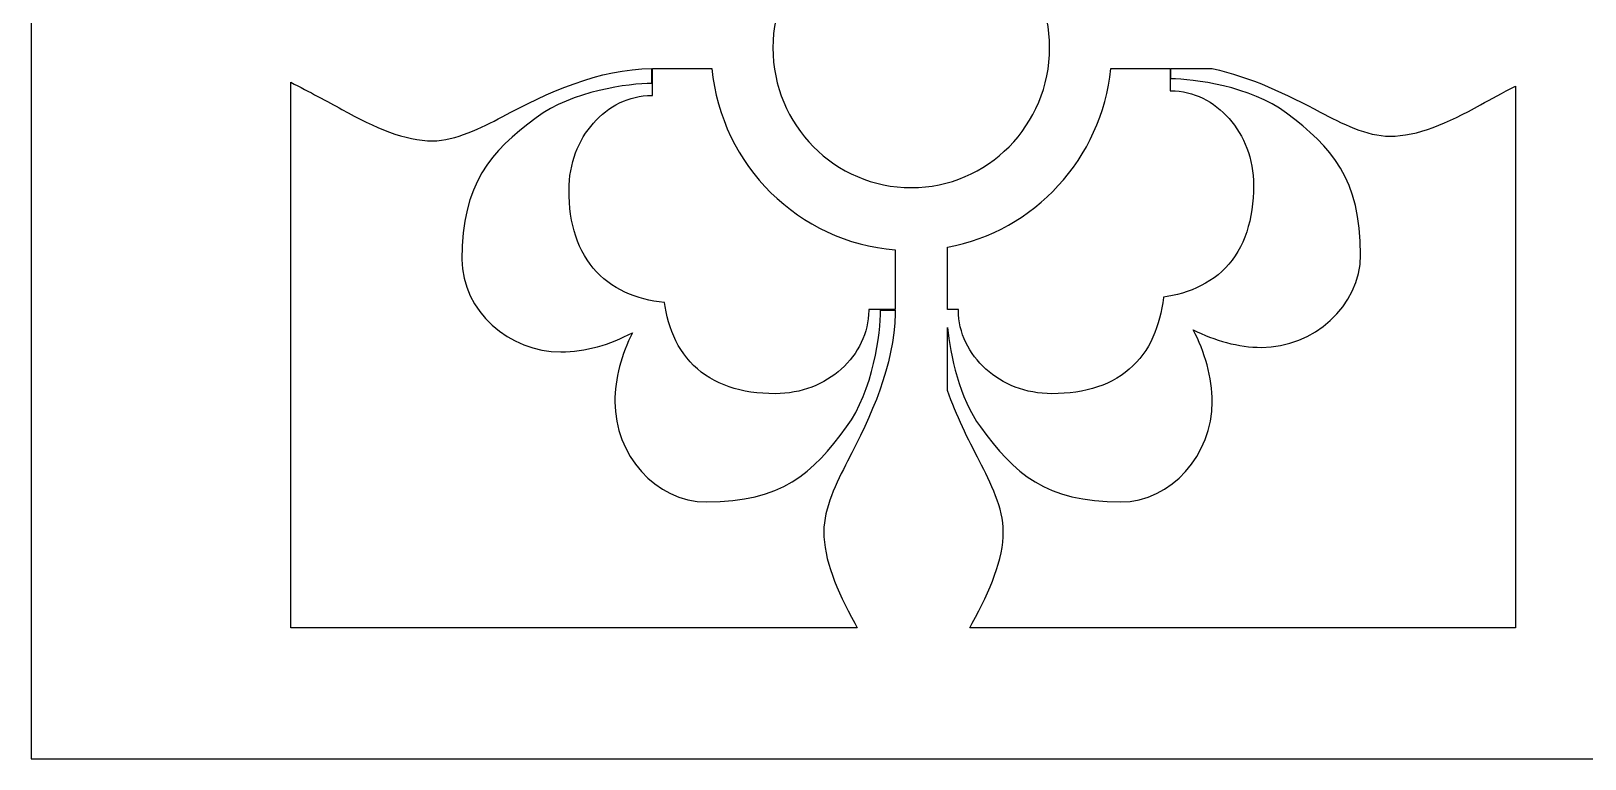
# Model space of a CAD drawing. Header units: centimetres. Extents: x -2.22 to 2.22, y -4.33 to 4.33.
# Drawn here: x -2.219 to -1.204, y -4.331 to -3.856 of the extents above; entities that cross this region are included whole.
import ezdxf

# ---------------------------------------------------------------- set-up
doc = ezdxf.new("R2010")
doc.units = ezdxf.units.CM
doc.header["$MEASUREMENT"] = 0
doc.layers.add('Layer 1', color=7, linetype='Continuous')

msp = doc.modelspace()

# ---------------------------------------------------------------- linework, layer by layer
at = {"layer": 'Layer 1', "color": 242}
for points, knots in [([(-2.21947, -4.33143), (-2.21947, -4.33143), (-2.21947, 4.33143), (-2.21947, 4.33143), (-2.21947, 4.33143), (-2.21947, 4.33143), (2.21948, 4.33143), (2.21948, 4.33143), (2.21948, 4.33143), (2.21948, 4.33143), (2.21948, -4.33143), (2.21948, -4.33143), (2.21948, -4.33143), (2.21948, -4.33143), (-2.21947, -4.33143), (-2.21947, -4.33143)], [0, 0, 0, 0, 0.2, 0.2, 0.2, 0.2, 0.4, 0.4, 0.4, 0.4, 0.6, 0.6, 0.6, 0.6, 1, 1, 1, 1]), ([(-1.73471, -3.86651), (-1.73471, -3.81602), (-1.69422, -3.77507), (-1.64429, -3.77507), (-1.64429, -3.77507), (-1.59436, -3.77507), (-1.55387, -3.81602), (-1.55387, -3.86651), (-1.55387, -3.86651), (-1.55387, -3.917), (-1.59436, -3.95794), (-1.64429, -3.95794), (-1.64429, -3.95794), (-1.69422, -3.95794), (-1.73471, -3.917), (-1.73471, -3.86651)], [0, 0, 0, 0, 0.2, 0.2, 0.2, 0.2, 0.4, 0.4, 0.4, 0.4, 0.6, 0.6, 0.6, 0.6, 1, 1, 1, 1]), ([(-1.67953, -4.24566), (-1.67953, -4.24566), (-1.68111, -4.24272), (-1.68111, -4.24272), (-1.68111, -4.24272), (-1.69309, -4.22093), (-1.70146, -4.20095), (-1.70146, -4.18279), (-1.70146, -4.18279), (-1.70146, -4.16765), (-1.69309, -4.1507), (-1.68589, -4.13677), (-1.68589, -4.13677), (-1.67064, -4.10771), (-1.6554, -4.07401), (-1.65479, -4.0402), (-1.65479, -4.0402), (-1.65479, -4.0402), (-1.65479, -4.03809), (-1.65479, -4.03809), (-1.65479, -4.03809), (-1.65479, -4.03809), (-1.66434, -4.03809), (-1.66434, -4.03809), (-1.66434, -4.03809), (-1.66434, -4.05262), (-1.66913, -4.09077), (-1.6865, -4.11437), (-1.6865, -4.11437), (-1.70865, -4.14465), (-1.729, -4.16341), (-1.7781, -4.16341), (-1.7781, -4.16341), (-1.81163, -4.16341), (-1.83797, -4.13194), (-1.83797, -4.09803), (-1.83797, -4.09803), (-1.83797, -4.08268), (-1.83355, -4.06684), (-1.82655, -4.05281), (-1.82655, -4.05281), (-1.84091, -4.06048), (-1.85734, -4.06538), (-1.87324, -4.06538), (-1.87324, -4.06538), (-1.90678, -4.06538), (-1.9379, -4.03875), (-1.9379, -4.00485), (-1.9379, -4.00485), (-1.9379, -3.95519), (-1.91935, -3.93462), (-1.88941, -3.91222), (-1.88941, -3.91222), (-1.86606, -3.89466), (-1.82834, -3.88981), (-1.81397, -3.88981), (-1.81397, -3.88981), (-1.81397, -3.88981), (-1.81397, -3.88013), (-1.81397, -3.88013), (-1.81397, -3.88013), (-1.8481, -3.88013), (-1.88222, -3.89587), (-1.91156, -3.91161), (-1.91156, -3.91161), (-1.92533, -3.91888), (-1.94209, -3.92735), (-1.95706, -3.92735), (-1.95706, -3.92735), (-1.97503, -3.92735), (-1.99478, -3.91888), (-2.01633, -3.90677), (-2.01633, -3.90677), (-2.02586, -3.90154), (-2.03749, -3.89531), (-2.04982, -3.88904), (-2.04982, -3.88904), (-2.04982, -3.88904), (-2.04982, -4.24566), (-2.04982, -4.24566), (-2.04982, -4.24566), (-2.04982, -4.24566), (-1.67953, -4.24566), (-1.67953, -4.24566)], [0, 0, 0, 0, 0.0454545, 0.0454545, 0.0454545, 0.0454545, 0.0909091, 0.0909091, 0.0909091, 0.0909091, 0.1363636, 0.1363636, 0.1363636, 0.1363636, 0.1818182, 0.1818182, 0.1818182, 0.1818182, 0.2272727, 0.2272727, 0.2272727, 0.2272727, 0.2727273, 0.2727273, 0.2727273, 0.2727273, 0.3181818, 0.3181818, 0.3181818, 0.3181818, 0.3636364, 0.3636364, 0.3636364, 0.3636364, 0.4090909, 0.4090909, 0.4090909, 0.4090909, 0.4545455, 0.4545455, 0.4545455, 0.4545455, 0.5, 0.5, 0.5, 0.5, 0.5454545, 0.5454545, 0.5454545, 0.5454545, 0.5909091, 0.5909091, 0.5909091, 0.5909091, 0.6363636, 0.6363636, 0.6363636, 0.6363636, 0.6818182, 0.6818182, 0.6818182, 0.6818182, 0.7272727, 0.7272727, 0.7272727, 0.7272727, 0.7727273, 0.7727273, 0.7727273, 0.7727273, 0.8181818, 0.8181818, 0.8181818, 0.8181818, 0.8636364, 0.8636364, 0.8636364, 0.8636364, 0.9090909, 0.9090909, 0.9090909, 0.9090909, 1, 1, 1, 1]), ([(-1.77468, -3.88013), (-1.77468, -3.88013), (-1.81345, -3.88013), (-1.81345, -3.88013), (-1.81345, -3.88013), (-1.81345, -3.88013), (-1.81345, -3.89762), (-1.81345, -3.89762), (-1.81345, -3.89762), (-1.81345, -3.89762), (-1.81418, -3.89762), (-1.81418, -3.89762), (-1.81418, -3.89762), (-1.81418, -3.89762), (-1.81671, -3.8977), (-1.81671, -3.8977), (-1.81671, -3.8977), (-1.81671, -3.8977), (-1.81942, -3.89794), (-1.81942, -3.89794), (-1.81942, -3.89794), (-1.81942, -3.89794), (-1.8221, -3.89835), (-1.8221, -3.89835), (-1.8221, -3.89835), (-1.8221, -3.89835), (-1.82475, -3.89891), (-1.82475, -3.89891), (-1.82475, -3.89891), (-1.82475, -3.89891), (-1.82736, -3.89962), (-1.82736, -3.89962), (-1.82736, -3.89962), (-1.82736, -3.89962), (-1.82991, -3.90046), (-1.82991, -3.90046), (-1.82991, -3.90046), (-1.82991, -3.90046), (-1.83241, -3.90145), (-1.83241, -3.90145), (-1.83241, -3.90145), (-1.83241, -3.90145), (-1.83486, -3.90257), (-1.83486, -3.90257), (-1.83486, -3.90257), (-1.83486, -3.90257), (-1.83725, -3.90382), (-1.83725, -3.90382), (-1.83725, -3.90382), (-1.83725, -3.90382), (-1.83957, -3.90518), (-1.83957, -3.90518), (-1.83957, -3.90518), (-1.83957, -3.90518), (-1.84182, -3.90667), (-1.84182, -3.90667), (-1.84182, -3.90667), (-1.84182, -3.90667), (-1.84401, -3.90827), (-1.84401, -3.90827), (-1.84401, -3.90827), (-1.84401, -3.90827), (-1.84612, -3.90999), (-1.84612, -3.90999), (-1.84612, -3.90999), (-1.84612, -3.90999), (-1.84816, -3.91181), (-1.84816, -3.91181), (-1.84816, -3.91181), (-1.84816, -3.91181), (-1.85012, -3.91373), (-1.85012, -3.91373), (-1.85012, -3.91373), (-1.85012, -3.91373), (-1.85199, -3.91576), (-1.85199, -3.91576), (-1.85199, -3.91576), (-1.85199, -3.91576), (-1.85378, -3.91788), (-1.85378, -3.91788), (-1.85378, -3.91788), (-1.85378, -3.91788), (-1.85548, -3.9201), (-1.85548, -3.9201), (-1.85548, -3.9201), (-1.85548, -3.9201), (-1.85709, -3.92242), (-1.85709, -3.92242), (-1.85709, -3.92242), (-1.85709, -3.92242), (-1.8586, -3.92482), (-1.8586, -3.92482), (-1.8586, -3.92482), (-1.8586, -3.92482), (-1.86002, -3.9273), (-1.86002, -3.9273), (-1.86002, -3.9273), (-1.86002, -3.9273), (-1.86133, -3.92988), (-1.86133, -3.92988), (-1.86133, -3.92988), (-1.86133, -3.92988), (-1.86253, -3.93253), (-1.86253, -3.93253), (-1.86253, -3.93253), (-1.86253, -3.93253), (-1.86363, -3.93525), (-1.86363, -3.93525), (-1.86363, -3.93525), (-1.86363, -3.93525), (-1.86461, -3.93806), (-1.86461, -3.93806), (-1.86461, -3.93806), (-1.86461, -3.93806), (-1.86547, -3.94093), (-1.86547, -3.94093), (-1.86547, -3.94093), (-1.86547, -3.94093), (-1.8662, -3.94387), (-1.8662, -3.94387), (-1.8662, -3.94387), (-1.8662, -3.94387), (-1.86682, -3.94687), (-1.86682, -3.94687), (-1.86682, -3.94687), (-1.86682, -3.94687), (-1.8673, -3.94994), (-1.8673, -3.94994), (-1.8673, -3.94994), (-1.8673, -3.94994), (-1.86765, -3.95305), (-1.86765, -3.95305), (-1.86765, -3.95305), (-1.86765, -3.95305), (-1.86786, -3.95622), (-1.86786, -3.95622), (-1.86786, -3.95622), (-1.86786, -3.95622), (-1.86793, -3.95939), (-1.86793, -3.95939), (-1.86793, -3.95939), (-1.86793, -3.95939), (-1.86786, -3.96357), (-1.86786, -3.96357), (-1.86786, -3.96357), (-1.86786, -3.96357), (-1.86766, -3.96761), (-1.86766, -3.96761), (-1.86766, -3.96761), (-1.86766, -3.96761), (-1.86733, -3.97154), (-1.86733, -3.97154), (-1.86733, -3.97154), (-1.86733, -3.97154), (-1.86686, -3.97537), (-1.86686, -3.97537), (-1.86686, -3.97537), (-1.86686, -3.97537), (-1.86625, -3.9791), (-1.86625, -3.9791), (-1.86625, -3.9791), (-1.86625, -3.9791), (-1.8655, -3.98273), (-1.8655, -3.98273), (-1.8655, -3.98273), (-1.8655, -3.98273), (-1.86461, -3.98626), (-1.86461, -3.98626), (-1.86461, -3.98626), (-1.86461, -3.98626), (-1.86357, -3.98969), (-1.86357, -3.98969), (-1.86357, -3.98969), (-1.86357, -3.98969), (-1.86238, -3.99302), (-1.86238, -3.99302), (-1.86238, -3.99302), (-1.86238, -3.99302), (-1.86104, -3.99624), (-1.86104, -3.99624), (-1.86104, -3.99624), (-1.86104, -3.99624), (-1.85956, -3.99935), (-1.85956, -3.99935), (-1.85956, -3.99935), (-1.85956, -3.99935), (-1.85792, -4.00234), (-1.85792, -4.00234), (-1.85792, -4.00234), (-1.85792, -4.00234), (-1.85614, -4.00521), (-1.85614, -4.00521), (-1.85614, -4.00521), (-1.85614, -4.00521), (-1.85421, -4.00796), (-1.85421, -4.00796), (-1.85421, -4.00796), (-1.85421, -4.00796), (-1.85213, -4.01057), (-1.85213, -4.01057), (-1.85213, -4.01057), (-1.85213, -4.01057), (-1.84993, -4.01304), (-1.84993, -4.01304), (-1.84993, -4.01304), (-1.84993, -4.01304), (-1.8476, -4.01536), (-1.8476, -4.01536), (-1.8476, -4.01536), (-1.8476, -4.01536), (-1.84514, -4.01754), (-1.84514, -4.01754), (-1.84514, -4.01754), (-1.84514, -4.01754), (-1.84258, -4.01957), (-1.84258, -4.01957), (-1.84258, -4.01957), (-1.84258, -4.01957), (-1.83992, -4.02145), (-1.83992, -4.02145), (-1.83992, -4.02145), (-1.83992, -4.02145), (-1.83716, -4.02318), (-1.83716, -4.02318), (-1.83716, -4.02318), (-1.83716, -4.02318), (-1.83431, -4.02476), (-1.83431, -4.02476), (-1.83431, -4.02476), (-1.83431, -4.02476), (-1.83138, -4.0262), (-1.83138, -4.0262), (-1.83138, -4.0262), (-1.83138, -4.0262), (-1.82839, -4.0275), (-1.82839, -4.0275), (-1.82839, -4.0275), (-1.82839, -4.0275), (-1.82532, -4.02866), (-1.82532, -4.02866), (-1.82532, -4.02866), (-1.82532, -4.02866), (-1.82219, -4.0297), (-1.82219, -4.0297), (-1.82219, -4.0297), (-1.82219, -4.0297), (-1.819, -4.03061), (-1.819, -4.03061), (-1.819, -4.03061), (-1.819, -4.03061), (-1.81575, -4.0314), (-1.81575, -4.0314), (-1.81575, -4.0314), (-1.81575, -4.0314), (-1.81245, -4.03207), (-1.81245, -4.03207), (-1.81245, -4.03207), (-1.81245, -4.03207), (-1.80909, -4.03264), (-1.80909, -4.03264), (-1.80909, -4.03264), (-1.80909, -4.03264), (-1.80567, -4.0331), (-1.80567, -4.0331), (-1.80567, -4.0331), (-1.80567, -4.0331), (-1.80557, -4.03311), (-1.80557, -4.03311), (-1.80557, -4.03311), (-1.80557, -4.03311), (-1.80517, -4.03571), (-1.80517, -4.03571), (-1.80517, -4.03571), (-1.80517, -4.03571), (-1.80452, -4.0391), (-1.80452, -4.0391), (-1.80452, -4.0391), (-1.80452, -4.0391), (-1.80376, -4.04242), (-1.80376, -4.04242), (-1.80376, -4.04242), (-1.80376, -4.04242), (-1.80288, -4.04569), (-1.80288, -4.04569), (-1.80288, -4.04569), (-1.80288, -4.04569), (-1.80188, -4.0489), (-1.80188, -4.0489), (-1.80188, -4.0489), (-1.80188, -4.0489), (-1.80074, -4.05204), (-1.80074, -4.05204), (-1.80074, -4.05204), (-1.80074, -4.05204), (-1.79948, -4.05511), (-1.79948, -4.05511), (-1.79948, -4.05511), (-1.79948, -4.05511), (-1.79807, -4.05811), (-1.79807, -4.05811), (-1.79807, -4.05811), (-1.79807, -4.05811), (-1.79652, -4.06103), (-1.79652, -4.06103), (-1.79652, -4.06103), (-1.79652, -4.06103), (-1.79482, -4.06386), (-1.79482, -4.06386), (-1.79482, -4.06386), (-1.79482, -4.06386), (-1.79297, -4.06659), (-1.79297, -4.06659), (-1.79297, -4.06659), (-1.79297, -4.06659), (-1.79097, -4.06922), (-1.79097, -4.06922), (-1.79097, -4.06922), (-1.79097, -4.06922), (-1.78882, -4.07174), (-1.78882, -4.07174), (-1.78882, -4.07174), (-1.78882, -4.07174), (-1.78652, -4.07414), (-1.78652, -4.07414), (-1.78652, -4.07414), (-1.78652, -4.07414), (-1.78408, -4.0764), (-1.78408, -4.0764), (-1.78408, -4.0764), (-1.78408, -4.0764), (-1.78149, -4.07853), (-1.78149, -4.07853), (-1.78149, -4.07853), (-1.78149, -4.07853), (-1.77877, -4.08052), (-1.77877, -4.08052), (-1.77877, -4.08052), (-1.77877, -4.08052), (-1.77592, -4.08236), (-1.77592, -4.08236), (-1.77592, -4.08236), (-1.77592, -4.08236), (-1.77295, -4.08404), (-1.77295, -4.08404), (-1.77295, -4.08404), (-1.77295, -4.08404), (-1.76986, -4.08557), (-1.76986, -4.08557), (-1.76986, -4.08557), (-1.76986, -4.08557), (-1.76665, -4.08695), (-1.76665, -4.08695), (-1.76665, -4.08695), (-1.76665, -4.08695), (-1.76334, -4.08817), (-1.76334, -4.08817), (-1.76334, -4.08817), (-1.76334, -4.08817), (-1.75993, -4.08924), (-1.75993, -4.08924), (-1.75993, -4.08924), (-1.75993, -4.08924), (-1.75641, -4.09016), (-1.75641, -4.09016), (-1.75641, -4.09016), (-1.75641, -4.09016), (-1.75279, -4.09093), (-1.75279, -4.09093), (-1.75279, -4.09093), (-1.75279, -4.09093), (-1.74908, -4.09156), (-1.74908, -4.09156), (-1.74908, -4.09156), (-1.74908, -4.09156), (-1.74526, -4.09204), (-1.74526, -4.09204), (-1.74526, -4.09204), (-1.74526, -4.09204), (-1.74134, -4.09238), (-1.74134, -4.09238), (-1.74134, -4.09238), (-1.74134, -4.09238), (-1.73732, -4.09259), (-1.73732, -4.09259), (-1.73732, -4.09259), (-1.73732, -4.09259), (-1.73315, -4.09265), (-1.73315, -4.09265), (-1.73315, -4.09265), (-1.73315, -4.09265), (-1.73001, -4.09258), (-1.73001, -4.09258), (-1.73001, -4.09258), (-1.73001, -4.09258), (-1.72688, -4.09237), (-1.72688, -4.09237), (-1.72688, -4.09237), (-1.72688, -4.09237), (-1.7238, -4.09202), (-1.7238, -4.09202), (-1.7238, -4.09202), (-1.7238, -4.09202), (-1.72077, -4.09153), (-1.72077, -4.09153), (-1.72077, -4.09153), (-1.72077, -4.09153), (-1.7178, -4.09091), (-1.7178, -4.09091), (-1.7178, -4.09091), (-1.7178, -4.09091), (-1.71489, -4.09017), (-1.71489, -4.09017), (-1.71489, -4.09017), (-1.71489, -4.09017), (-1.71205, -4.0893), (-1.71205, -4.0893), (-1.71205, -4.0893), (-1.71205, -4.0893), (-1.70928, -4.0883), (-1.70928, -4.0883), (-1.70928, -4.0883), (-1.70928, -4.0883), (-1.70658, -4.0872), (-1.70658, -4.0872), (-1.70658, -4.0872), (-1.70658, -4.0872), (-1.70396, -4.08598), (-1.70396, -4.08598), (-1.70396, -4.08598), (-1.70396, -4.08598), (-1.70142, -4.08466), (-1.70142, -4.08466), (-1.70142, -4.08466), (-1.70142, -4.08466), (-1.69896, -4.08323), (-1.69896, -4.08323), (-1.69896, -4.08323), (-1.69896, -4.08323), (-1.69658, -4.0817), (-1.69658, -4.0817), (-1.69658, -4.0817), (-1.69658, -4.0817), (-1.69429, -4.08007), (-1.69429, -4.08007), (-1.69429, -4.08007), (-1.69429, -4.08007), (-1.6921, -4.07835), (-1.6921, -4.07835), (-1.6921, -4.07835), (-1.6921, -4.07835), (-1.69, -4.07654), (-1.69, -4.07654), (-1.69, -4.07654), (-1.69, -4.07654), (-1.68799, -4.07464), (-1.68799, -4.07464), (-1.68799, -4.07464), (-1.68799, -4.07464), (-1.68609, -4.07266), (-1.68609, -4.07266), (-1.68609, -4.07266), (-1.68609, -4.07266), (-1.68429, -4.0706), (-1.68429, -4.0706), (-1.68429, -4.0706), (-1.68429, -4.0706), (-1.68259, -4.06847), (-1.68259, -4.06847), (-1.68259, -4.06847), (-1.68259, -4.06847), (-1.68101, -4.06626), (-1.68101, -4.06626), (-1.68101, -4.06626), (-1.68101, -4.06626), (-1.67954, -4.06398), (-1.67954, -4.06398), (-1.67954, -4.06398), (-1.67954, -4.06398), (-1.67818, -4.06163), (-1.67818, -4.06163), (-1.67818, -4.06163), (-1.67818, -4.06163), (-1.67695, -4.05921), (-1.67695, -4.05921), (-1.67695, -4.05921), (-1.67695, -4.05921), (-1.67584, -4.05674), (-1.67584, -4.05674), (-1.67584, -4.05674), (-1.67584, -4.05674), (-1.67487, -4.05421), (-1.67487, -4.05421), (-1.67487, -4.05421), (-1.67487, -4.05421), (-1.67403, -4.05163), (-1.67403, -4.05163), (-1.67403, -4.05163), (-1.67403, -4.05163), (-1.67333, -4.04899), (-1.67333, -4.04899), (-1.67333, -4.04899), (-1.67333, -4.04899), (-1.67278, -4.04632), (-1.67278, -4.04632), (-1.67278, -4.04632), (-1.67278, -4.04632), (-1.67237, -4.04361), (-1.67237, -4.04361), (-1.67237, -4.04361), (-1.67237, -4.04361), (-1.67213, -4.04086), (-1.67213, -4.04086), (-1.67213, -4.04086), (-1.67213, -4.04086), (-1.67205, -4.0383), (-1.67205, -4.0383), (-1.67205, -4.0383), (-1.67205, -4.0383), (-1.67205, -4.03756), (-1.67205, -4.03756), (-1.67205, -4.03756), (-1.67205, -4.03756), (-1.65479, -4.03756), (-1.65479, -4.03756), (-1.65479, -4.03756), (-1.65479, -4.03756), (-1.65479, -3.99863), (-1.65479, -3.99863), (-1.65479, -3.99863), (-1.7178, -3.99358), (-1.76828, -3.94344), (-1.77468, -3.88013)], [0, 0, 0, 0, 0.0074627, 0.0074627, 0.0074627, 0.0074627, 0.0149254, 0.0149254, 0.0149254, 0.0149254, 0.0223881, 0.0223881, 0.0223881, 0.0223881, 0.0298507, 0.0298507, 0.0298507, 0.0298507, 0.0373134, 0.0373134, 0.0373134, 0.0373134, 0.0447761, 0.0447761, 0.0447761, 0.0447761, 0.0522388, 0.0522388, 0.0522388, 0.0522388, 0.0597015, 0.0597015, 0.0597015, 0.0597015, 0.0671642, 0.0671642, 0.0671642, 0.0671642, 0.0746269, 0.0746269, 0.0746269, 0.0746269, 0.0820896, 0.0820896, 0.0820896, 0.0820896, 0.0895522, 0.0895522, 0.0895522, 0.0895522, 0.0970149, 0.0970149, 0.0970149, 0.0970149, 0.1044776, 0.1044776, 0.1044776, 0.1044776, 0.1119403, 0.1119403, 0.1119403, 0.1119403, 0.119403, 0.119403, 0.119403, 0.119403, 0.1268657, 0.1268657, 0.1268657, 0.1268657, 0.1343284, 0.1343284, 0.1343284, 0.1343284, 0.141791, 0.141791, 0.141791, 0.141791, 0.1492537, 0.1492537, 0.1492537, 0.1492537, 0.1567164, 0.1567164, 0.1567164, 0.1567164, 0.1641791, 0.1641791, 0.1641791, 0.1641791, 0.1716418, 0.1716418, 0.1716418, 0.1716418, 0.1791045, 0.1791045, 0.1791045, 0.1791045, 0.1865672, 0.1865672, 0.1865672, 0.1865672, 0.1940299, 0.1940299, 0.1940299, 0.1940299, 0.2014925, 0.2014925, 0.2014925, 0.2014925, 0.2089552, 0.2089552, 0.2089552, 0.2089552, 0.2164179, 0.2164179, 0.2164179, 0.2164179, 0.2238806, 0.2238806, 0.2238806, 0.2238806, 0.2313433, 0.2313433, 0.2313433, 0.2313433, 0.238806, 0.238806, 0.238806, 0.238806, 0.2462687, 0.2462687, 0.2462687, 0.2462687, 0.2537313, 0.2537313, 0.2537313, 0.2537313, 0.261194, 0.261194, 0.261194, 0.261194, 0.2686567, 0.2686567, 0.2686567, 0.2686567, 0.2761194, 0.2761194, 0.2761194, 0.2761194, 0.2835821, 0.2835821, 0.2835821, 0.2835821, 0.2910448, 0.2910448, 0.2910448, 0.2910448, 0.2985075, 0.2985075, 0.2985075, 0.2985075, 0.3059701, 0.3059701, 0.3059701, 0.3059701, 0.3134328, 0.3134328, 0.3134328, 0.3134328, 0.3208955, 0.3208955, 0.3208955, 0.3208955, 0.3283582, 0.3283582, 0.3283582, 0.3283582, 0.3358209, 0.3358209, 0.3358209, 0.3358209, 0.3432836, 0.3432836, 0.3432836, 0.3432836, 0.3507463, 0.3507463, 0.3507463, 0.3507463, 0.358209, 0.358209, 0.358209, 0.358209, 0.3656716, 0.3656716, 0.3656716, 0.3656716, 0.3731343, 0.3731343, 0.3731343, 0.3731343, 0.380597, 0.380597, 0.380597, 0.380597, 0.3880597, 0.3880597, 0.3880597, 0.3880597, 0.3955224, 0.3955224, 0.3955224, 0.3955224, 0.4029851, 0.4029851, 0.4029851, 0.4029851, 0.4104478, 0.4104478, 0.4104478, 0.4104478, 0.4179104, 0.4179104, 0.4179104, 0.4179104, 0.4253731, 0.4253731, 0.4253731, 0.4253731, 0.4328358, 0.4328358, 0.4328358, 0.4328358, 0.4402985, 0.4402985, 0.4402985, 0.4402985, 0.4477612, 0.4477612, 0.4477612, 0.4477612, 0.4552239, 0.4552239, 0.4552239, 0.4552239, 0.4626866, 0.4626866, 0.4626866, 0.4626866, 0.4701493, 0.4701493, 0.4701493, 0.4701493, 0.4776119, 0.4776119, 0.4776119, 0.4776119, 0.4850746, 0.4850746, 0.4850746, 0.4850746, 0.4925373, 0.4925373, 0.4925373, 0.4925373, 0.5, 0.5, 0.5, 0.5, 0.5074627, 0.5074627, 0.5074627, 0.5074627, 0.5149254, 0.5149254, 0.5149254, 0.5149254, 0.5223881, 0.5223881, 0.5223881, 0.5223881, 0.5298507, 0.5298507, 0.5298507, 0.5298507, 0.5373134, 0.5373134, 0.5373134, 0.5373134, 0.5447761, 0.5447761, 0.5447761, 0.5447761, 0.5522388, 0.5522388, 0.5522388, 0.5522388, 0.5597015, 0.5597015, 0.5597015, 0.5597015, 0.5671642, 0.5671642, 0.5671642, 0.5671642, 0.5746269, 0.5746269, 0.5746269, 0.5746269, 0.5820896, 0.5820896, 0.5820896, 0.5820896, 0.5895522, 0.5895522, 0.5895522, 0.5895522, 0.5970149, 0.5970149, 0.5970149, 0.5970149, 0.6044776, 0.6044776, 0.6044776, 0.6044776, 0.6119403, 0.6119403, 0.6119403, 0.6119403, 0.619403, 0.619403, 0.619403, 0.619403, 0.6268657, 0.6268657, 0.6268657, 0.6268657, 0.6343284, 0.6343284, 0.6343284, 0.6343284, 0.641791, 0.641791, 0.641791, 0.641791, 0.6492537, 0.6492537, 0.6492537, 0.6492537, 0.6567164, 0.6567164, 0.6567164, 0.6567164, 0.6641791, 0.6641791, 0.6641791, 0.6641791, 0.6716418, 0.6716418, 0.6716418, 0.6716418, 0.6791045, 0.6791045, 0.6791045, 0.6791045, 0.6865672, 0.6865672, 0.6865672, 0.6865672, 0.6940299, 0.6940299, 0.6940299, 0.6940299, 0.7014925, 0.7014925, 0.7014925, 0.7014925, 0.7089552, 0.7089552, 0.7089552, 0.7089552, 0.7164179, 0.7164179, 0.7164179, 0.7164179, 0.7238806, 0.7238806, 0.7238806, 0.7238806, 0.7313433, 0.7313433, 0.7313433, 0.7313433, 0.738806, 0.738806, 0.738806, 0.738806, 0.7462687, 0.7462687, 0.7462687, 0.7462687, 0.7537313, 0.7537313, 0.7537313, 0.7537313, 0.761194, 0.761194, 0.761194, 0.761194, 0.7686567, 0.7686567, 0.7686567, 0.7686567, 0.7761194, 0.7761194, 0.7761194, 0.7761194, 0.7835821, 0.7835821, 0.7835821, 0.7835821, 0.7910448, 0.7910448, 0.7910448, 0.7910448, 0.7985075, 0.7985075, 0.7985075, 0.7985075, 0.8059701, 0.8059701, 0.8059701, 0.8059701, 0.8134328, 0.8134328, 0.8134328, 0.8134328, 0.8208955, 0.8208955, 0.8208955, 0.8208955, 0.8283582, 0.8283582, 0.8283582, 0.8283582, 0.8358209, 0.8358209, 0.8358209, 0.8358209, 0.8432836, 0.8432836, 0.8432836, 0.8432836, 0.8507463, 0.8507463, 0.8507463, 0.8507463, 0.858209, 0.858209, 0.858209, 0.858209, 0.8656716, 0.8656716, 0.8656716, 0.8656716, 0.8731343, 0.8731343, 0.8731343, 0.8731343, 0.880597, 0.880597, 0.880597, 0.880597, 0.8880597, 0.8880597, 0.8880597, 0.8880597, 0.8955224, 0.8955224, 0.8955224, 0.8955224, 0.9029851, 0.9029851, 0.9029851, 0.9029851, 0.9104478, 0.9104478, 0.9104478, 0.9104478, 0.9179104, 0.9179104, 0.9179104, 0.9179104, 0.9253731, 0.9253731, 0.9253731, 0.9253731, 0.9328358, 0.9328358, 0.9328358, 0.9328358, 0.9402985, 0.9402985, 0.9402985, 0.9402985, 0.9477612, 0.9477612, 0.9477612, 0.9477612, 0.9552239, 0.9552239, 0.9552239, 0.9552239, 0.9626866, 0.9626866, 0.9626866, 0.9626866, 0.9701493, 0.9701493, 0.9701493, 0.9701493, 0.9776119, 0.9776119, 0.9776119, 0.9776119, 0.9850746, 0.9850746, 0.9850746, 0.9850746, 1, 1, 1, 1]), ([(-1.24944, -4.24566), (-1.24944, -4.24566), (-1.24944, -3.89152), (-1.24944, -3.89152), (-1.24944, -3.89152), (-1.25776, -3.89587), (-1.26553, -3.90005), (-1.27225, -3.90374), (-1.27225, -3.90374), (-1.29379, -3.91586), (-1.31355, -3.92433), (-1.33151, -3.92433), (-1.33151, -3.92433), (-1.34648, -3.92433), (-1.36325, -3.91586), (-1.37702, -3.90858), (-1.37702, -3.90858), (-1.39857, -3.89701), (-1.42272, -3.88544), (-1.44755, -3.88013), (-1.44755, -3.88013), (-1.44755, -3.88013), (-1.4746, -3.88013), (-1.4746, -3.88013), (-1.4746, -3.88013), (-1.4746, -3.88013), (-1.4746, -3.88679), (-1.4746, -3.88679), (-1.4746, -3.88679), (-1.46023, -3.88679), (-1.42251, -3.89163), (-1.39917, -3.90919), (-1.39917, -3.90919), (-1.36923, -3.93159), (-1.35067, -3.95217), (-1.35067, -4.00182), (-1.35067, -4.00182), (-1.35067, -4.03573), (-1.3818, -4.06236), (-1.41533, -4.06236), (-1.41533, -4.06236), (-1.43051, -4.06236), (-1.44617, -4.05789), (-1.46005, -4.05082), (-1.46005, -4.05082), (-1.45246, -4.06533), (-1.44761, -4.08195), (-1.44761, -4.09803), (-1.44761, -4.09803), (-1.44761, -4.13194), (-1.47395, -4.16341), (-1.50748, -4.16341), (-1.50748, -4.16341), (-1.55658, -4.16341), (-1.57693, -4.14465), (-1.59908, -4.11437), (-1.59908, -4.11437), (-1.61296, -4.0955), (-1.61881, -4.06734), (-1.6206, -4.04938), (-1.6206, -4.04938), (-1.6206, -4.04938), (-1.6206, -4.09063), (-1.6206, -4.09063), (-1.6206, -4.09063), (-1.61482, -4.10679), (-1.60725, -4.12235), (-1.59968, -4.13677), (-1.59968, -4.13677), (-1.59249, -4.1507), (-1.58412, -4.16765), (-1.58412, -4.18279), (-1.58412, -4.18279), (-1.58412, -4.20095), (-1.59249, -4.22093), (-1.60447, -4.24272), (-1.60447, -4.24272), (-1.60447, -4.24272), (-1.60605, -4.24566), (-1.60605, -4.24566), (-1.60605, -4.24566), (-1.60605, -4.24566), (-1.24944, -4.24566), (-1.24944, -4.24566)], [0, 0, 0, 0, 0.0454545, 0.0454545, 0.0454545, 0.0454545, 0.0909091, 0.0909091, 0.0909091, 0.0909091, 0.1363636, 0.1363636, 0.1363636, 0.1363636, 0.1818182, 0.1818182, 0.1818182, 0.1818182, 0.2272727, 0.2272727, 0.2272727, 0.2272727, 0.2727273, 0.2727273, 0.2727273, 0.2727273, 0.3181818, 0.3181818, 0.3181818, 0.3181818, 0.3636364, 0.3636364, 0.3636364, 0.3636364, 0.4090909, 0.4090909, 0.4090909, 0.4090909, 0.4545455, 0.4545455, 0.4545455, 0.4545455, 0.5, 0.5, 0.5, 0.5, 0.5454545, 0.5454545, 0.5454545, 0.5454545, 0.5909091, 0.5909091, 0.5909091, 0.5909091, 0.6363636, 0.6363636, 0.6363636, 0.6363636, 0.6818182, 0.6818182, 0.6818182, 0.6818182, 0.7272727, 0.7272727, 0.7272727, 0.7272727, 0.7727273, 0.7727273, 0.7727273, 0.7727273, 0.8181818, 0.8181818, 0.8181818, 0.8181818, 0.8636364, 0.8636364, 0.8636364, 0.8636364, 0.9090909, 0.9090909, 0.9090909, 0.9090909, 1, 1, 1, 1]), ([(-1.47513, -3.88013), (-1.47513, -3.88013), (-1.5139, -3.88013), (-1.5139, -3.88013), (-1.5139, -3.88013), (-1.51984, -3.93896), (-1.56384, -3.98641), (-1.6206, -3.99689), (-1.6206, -3.99689), (-1.6206, -3.99689), (-1.6206, -4.03756), (-1.6206, -4.03756), (-1.6206, -4.03756), (-1.6206, -4.03756), (-1.61352, -4.03756), (-1.61352, -4.03756), (-1.61352, -4.03756), (-1.61352, -4.03756), (-1.61352, -4.0383), (-1.61352, -4.0383), (-1.61352, -4.0383), (-1.61352, -4.0383), (-1.61344, -4.04086), (-1.61344, -4.04086), (-1.61344, -4.04086), (-1.61344, -4.04086), (-1.6132, -4.0436), (-1.6132, -4.0436), (-1.6132, -4.0436), (-1.6132, -4.0436), (-1.6128, -4.04632), (-1.6128, -4.04632), (-1.6128, -4.04632), (-1.6128, -4.04632), (-1.61225, -4.04899), (-1.61225, -4.04899), (-1.61225, -4.04899), (-1.61225, -4.04899), (-1.61155, -4.05162), (-1.61155, -4.05162), (-1.61155, -4.05162), (-1.61155, -4.05162), (-1.61071, -4.05421), (-1.61071, -4.05421), (-1.61071, -4.05421), (-1.61071, -4.05421), (-1.60973, -4.05674), (-1.60973, -4.05674), (-1.60973, -4.05674), (-1.60973, -4.05674), (-1.60863, -4.05921), (-1.60863, -4.05921), (-1.60863, -4.05921), (-1.60863, -4.05921), (-1.6074, -4.06162), (-1.6074, -4.06162), (-1.6074, -4.06162), (-1.6074, -4.06162), (-1.60604, -4.06397), (-1.60604, -4.06397), (-1.60604, -4.06397), (-1.60604, -4.06397), (-1.60457, -4.06626), (-1.60457, -4.06626), (-1.60457, -4.06626), (-1.60457, -4.06626), (-1.60298, -4.06847), (-1.60298, -4.06847), (-1.60298, -4.06847), (-1.60298, -4.06847), (-1.60129, -4.0706), (-1.60129, -4.0706), (-1.60129, -4.0706), (-1.60129, -4.0706), (-1.59949, -4.07266), (-1.59949, -4.07266), (-1.59949, -4.07266), (-1.59949, -4.07266), (-1.59758, -4.07464), (-1.59758, -4.07464), (-1.59758, -4.07464), (-1.59758, -4.07464), (-1.59558, -4.07654), (-1.59558, -4.07654), (-1.59558, -4.07654), (-1.59558, -4.07654), (-1.59348, -4.07835), (-1.59348, -4.07835), (-1.59348, -4.07835), (-1.59348, -4.07835), (-1.59129, -4.08007), (-1.59129, -4.08007), (-1.59129, -4.08007), (-1.59129, -4.08007), (-1.589, -4.0817), (-1.589, -4.0817), (-1.589, -4.0817), (-1.589, -4.0817), (-1.58663, -4.08323), (-1.58663, -4.08323), (-1.58663, -4.08323), (-1.58663, -4.08323), (-1.58417, -4.08466), (-1.58417, -4.08466), (-1.58417, -4.08466), (-1.58417, -4.08466), (-1.58162, -4.08598), (-1.58162, -4.08598), (-1.58162, -4.08598), (-1.58162, -4.08598), (-1.579, -4.0872), (-1.579, -4.0872), (-1.579, -4.0872), (-1.579, -4.0872), (-1.5763, -4.0883), (-1.5763, -4.0883), (-1.5763, -4.0883), (-1.5763, -4.0883), (-1.57353, -4.08929), (-1.57353, -4.08929), (-1.57353, -4.08929), (-1.57353, -4.08929), (-1.57069, -4.09017), (-1.57069, -4.09017), (-1.57069, -4.09017), (-1.57069, -4.09017), (-1.56778, -4.09091), (-1.56778, -4.09091), (-1.56778, -4.09091), (-1.56778, -4.09091), (-1.56481, -4.09153), (-1.56481, -4.09153), (-1.56481, -4.09153), (-1.56481, -4.09153), (-1.56178, -4.09202), (-1.56178, -4.09202), (-1.56178, -4.09202), (-1.56178, -4.09202), (-1.5587, -4.09237), (-1.5587, -4.09237), (-1.5587, -4.09237), (-1.5587, -4.09237), (-1.55557, -4.09258), (-1.55557, -4.09258), (-1.55557, -4.09258), (-1.55557, -4.09258), (-1.55243, -4.09265), (-1.55243, -4.09265), (-1.55243, -4.09265), (-1.55243, -4.09265), (-1.5483, -4.09259), (-1.5483, -4.09259), (-1.5483, -4.09259), (-1.5483, -4.09259), (-1.54431, -4.09239), (-1.54431, -4.09239), (-1.54431, -4.09239), (-1.54431, -4.09239), (-1.54042, -4.09205), (-1.54042, -4.09205), (-1.54042, -4.09205), (-1.54042, -4.09205), (-1.53663, -4.09158), (-1.53663, -4.09158), (-1.53663, -4.09158), (-1.53663, -4.09158), (-1.53294, -4.09096), (-1.53294, -4.09096), (-1.53294, -4.09096), (-1.53294, -4.09096), (-1.52935, -4.0902), (-1.52935, -4.0902), (-1.52935, -4.0902), (-1.52935, -4.0902), (-1.52586, -4.0893), (-1.52586, -4.0893), (-1.52586, -4.0893), (-1.52586, -4.0893), (-1.52247, -4.08825), (-1.52247, -4.08825), (-1.52247, -4.08825), (-1.52247, -4.08825), (-1.51918, -4.08705), (-1.51918, -4.08705), (-1.51918, -4.08705), (-1.51918, -4.08705), (-1.51599, -4.08569), (-1.51599, -4.08569), (-1.51599, -4.08569), (-1.51599, -4.08569), (-1.51292, -4.08419), (-1.51292, -4.08419), (-1.51292, -4.08419), (-1.51292, -4.08419), (-1.50996, -4.08253), (-1.50996, -4.08253), (-1.50996, -4.08253), (-1.50996, -4.08253), (-1.50712, -4.08073), (-1.50712, -4.08073), (-1.50712, -4.08073), (-1.50712, -4.08073), (-1.5044, -4.07878), (-1.5044, -4.07878), (-1.5044, -4.07878), (-1.5044, -4.07878), (-1.50182, -4.07668), (-1.50182, -4.07668), (-1.50182, -4.07668), (-1.50182, -4.07668), (-1.49938, -4.07445), (-1.49938, -4.07445), (-1.49938, -4.07445), (-1.49938, -4.07445), (-1.49708, -4.0721), (-1.49708, -4.0721), (-1.49708, -4.0721), (-1.49708, -4.0721), (-1.49493, -4.06961), (-1.49493, -4.06961), (-1.49493, -4.06961), (-1.49493, -4.06961), (-1.49292, -4.06702), (-1.49292, -4.06702), (-1.49292, -4.06702), (-1.49292, -4.06702), (-1.49106, -4.06433), (-1.49106, -4.06433), (-1.49106, -4.06433), (-1.49106, -4.06433), (-1.48935, -4.06154), (-1.48935, -4.06154), (-1.48935, -4.06154), (-1.48935, -4.06154), (-1.48779, -4.05866), (-1.48779, -4.05866), (-1.48779, -4.05866), (-1.48779, -4.05866), (-1.48637, -4.0557), (-1.48637, -4.0557), (-1.48637, -4.0557), (-1.48637, -4.0557), (-1.48508, -4.05267), (-1.48508, -4.05267), (-1.48508, -4.05267), (-1.48508, -4.05267), (-1.48393, -4.04957), (-1.48393, -4.04957), (-1.48393, -4.04957), (-1.48393, -4.04957), (-1.4829, -4.0464), (-1.4829, -4.0464), (-1.4829, -4.0464), (-1.4829, -4.0464), (-1.48201, -4.04318), (-1.48201, -4.04318), (-1.48201, -4.04318), (-1.48201, -4.04318), (-1.48122, -4.03989), (-1.48122, -4.03989), (-1.48122, -4.03989), (-1.48122, -4.03989), (-1.48056, -4.03655), (-1.48056, -4.03655), (-1.48056, -4.03655), (-1.48056, -4.03655), (-1.47999, -4.03315), (-1.47999, -4.03315), (-1.47999, -4.03315), (-1.47999, -4.03315), (-1.47954, -4.0297), (-1.47954, -4.0297), (-1.47954, -4.0297), (-1.47954, -4.0297), (-1.47953, -4.0296), (-1.47953, -4.0296), (-1.47953, -4.0296), (-1.47953, -4.0296), (-1.47696, -4.02919), (-1.47696, -4.02919), (-1.47696, -4.02919), (-1.47696, -4.02919), (-1.47361, -4.02854), (-1.47361, -4.02854), (-1.47361, -4.02854), (-1.47361, -4.02854), (-1.47032, -4.02777), (-1.47032, -4.02777), (-1.47032, -4.02777), (-1.47032, -4.02777), (-1.46709, -4.02688), (-1.46709, -4.02688), (-1.46709, -4.02688), (-1.46709, -4.02688), (-1.46392, -4.02586), (-1.46392, -4.02586), (-1.46392, -4.02586), (-1.46392, -4.02586), (-1.46081, -4.02472), (-1.46081, -4.02472), (-1.46081, -4.02472), (-1.46081, -4.02472), (-1.45778, -4.02343), (-1.45778, -4.02343), (-1.45778, -4.02343), (-1.45778, -4.02343), (-1.45481, -4.02201), (-1.45481, -4.02201), (-1.45481, -4.02201), (-1.45481, -4.02201), (-1.45193, -4.02044), (-1.45193, -4.02044), (-1.45193, -4.02044), (-1.45193, -4.02044), (-1.44913, -4.01872), (-1.44913, -4.01872), (-1.44913, -4.01872), (-1.44913, -4.01872), (-1.44642, -4.01686), (-1.44642, -4.01686), (-1.44642, -4.01686), (-1.44642, -4.01686), (-1.44382, -4.01483), (-1.44382, -4.01483), (-1.44382, -4.01483), (-1.44382, -4.01483), (-1.44133, -4.01266), (-1.44133, -4.01266), (-1.44133, -4.01266), (-1.44133, -4.01266), (-1.43896, -4.01033), (-1.43896, -4.01033), (-1.43896, -4.01033), (-1.43896, -4.01033), (-1.43672, -4.00787), (-1.43672, -4.00787), (-1.43672, -4.00787), (-1.43672, -4.00787), (-1.43461, -4.00525), (-1.43461, -4.00525), (-1.43461, -4.00525), (-1.43461, -4.00525), (-1.43265, -4.0025), (-1.43265, -4.0025), (-1.43265, -4.0025), (-1.43265, -4.0025), (-1.43083, -3.99962), (-1.43083, -3.99962), (-1.43083, -3.99962), (-1.43083, -3.99962), (-1.42917, -3.99661), (-1.42917, -3.99661), (-1.42917, -3.99661), (-1.42917, -3.99661), (-1.42765, -3.99348), (-1.42765, -3.99348), (-1.42765, -3.99348), (-1.42765, -3.99348), (-1.42629, -3.99025), (-1.42629, -3.99025), (-1.42629, -3.99025), (-1.42629, -3.99025), (-1.42508, -3.9869), (-1.42508, -3.9869), (-1.42508, -3.9869), (-1.42508, -3.9869), (-1.42402, -3.98344), (-1.42402, -3.98344), (-1.42402, -3.98344), (-1.42402, -3.98344), (-1.42312, -3.97989), (-1.42312, -3.97989), (-1.42312, -3.97989), (-1.42312, -3.97989), (-1.42235, -3.97623), (-1.42235, -3.97623), (-1.42235, -3.97623), (-1.42235, -3.97623), (-1.42173, -3.97247), (-1.42173, -3.97247), (-1.42173, -3.97247), (-1.42173, -3.97247), (-1.42125, -3.96861), (-1.42125, -3.96861), (-1.42125, -3.96861), (-1.42125, -3.96861), (-1.42091, -3.96465), (-1.42091, -3.96465), (-1.42091, -3.96465), (-1.42091, -3.96465), (-1.42071, -3.96059), (-1.42071, -3.96059), (-1.42071, -3.96059), (-1.42071, -3.96059), (-1.42064, -3.95637), (-1.42064, -3.95637), (-1.42064, -3.95637), (-1.42064, -3.95637), (-1.42072, -3.95319), (-1.42072, -3.95319), (-1.42072, -3.95319), (-1.42072, -3.95319), (-1.42093, -3.95003), (-1.42093, -3.95003), (-1.42093, -3.95003), (-1.42093, -3.95003), (-1.42128, -3.94691), (-1.42128, -3.94691), (-1.42128, -3.94691), (-1.42128, -3.94691), (-1.42176, -3.94385), (-1.42176, -3.94385), (-1.42176, -3.94385), (-1.42176, -3.94385), (-1.42237, -3.94084), (-1.42237, -3.94084), (-1.42237, -3.94084), (-1.42237, -3.94084), (-1.42311, -3.9379), (-1.42311, -3.9379), (-1.42311, -3.9379), (-1.42311, -3.9379), (-1.42397, -3.93503), (-1.42397, -3.93503), (-1.42397, -3.93503), (-1.42397, -3.93503), (-1.42495, -3.93223), (-1.42495, -3.93223), (-1.42495, -3.93223), (-1.42495, -3.93223), (-1.42604, -3.9295), (-1.42604, -3.9295), (-1.42604, -3.9295), (-1.42604, -3.9295), (-1.42725, -3.92685), (-1.42725, -3.92685), (-1.42725, -3.92685), (-1.42725, -3.92685), (-1.42856, -3.92428), (-1.42856, -3.92428), (-1.42856, -3.92428), (-1.42856, -3.92428), (-1.42997, -3.92179), (-1.42997, -3.92179), (-1.42997, -3.92179), (-1.42997, -3.92179), (-1.43148, -3.91939), (-1.43148, -3.91939), (-1.43148, -3.91939), (-1.43148, -3.91939), (-1.43309, -3.91708), (-1.43309, -3.91708), (-1.43309, -3.91708), (-1.43309, -3.91708), (-1.43479, -3.91486), (-1.43479, -3.91486), (-1.43479, -3.91486), (-1.43479, -3.91486), (-1.43658, -3.91273), (-1.43658, -3.91273), (-1.43658, -3.91273), (-1.43658, -3.91273), (-1.43846, -3.9107), (-1.43846, -3.9107), (-1.43846, -3.9107), (-1.43846, -3.9107), (-1.44042, -3.90878), (-1.44042, -3.90878), (-1.44042, -3.90878), (-1.44042, -3.90878), (-1.44245, -3.90696), (-1.44245, -3.90696), (-1.44245, -3.90696), (-1.44245, -3.90696), (-1.44457, -3.90524), (-1.44457, -3.90524), (-1.44457, -3.90524), (-1.44457, -3.90524), (-1.44675, -3.90364), (-1.44675, -3.90364), (-1.44675, -3.90364), (-1.44675, -3.90364), (-1.449, -3.90215), (-1.449, -3.90215), (-1.449, -3.90215), (-1.449, -3.90215), (-1.45133, -3.90078), (-1.45133, -3.90078), (-1.45133, -3.90078), (-1.45133, -3.90078), (-1.45372, -3.89954), (-1.45372, -3.89954), (-1.45372, -3.89954), (-1.45372, -3.89954), (-1.45616, -3.89842), (-1.45616, -3.89842), (-1.45616, -3.89842), (-1.45616, -3.89842), (-1.45867, -3.89743), (-1.45867, -3.89743), (-1.45867, -3.89743), (-1.45867, -3.89743), (-1.46122, -3.89658), (-1.46122, -3.89658), (-1.46122, -3.89658), (-1.46122, -3.89658), (-1.46382, -3.89588), (-1.46382, -3.89588), (-1.46382, -3.89588), (-1.46382, -3.89588), (-1.46647, -3.89532), (-1.46647, -3.89532), (-1.46647, -3.89532), (-1.46647, -3.89532), (-1.46915, -3.89491), (-1.46915, -3.89491), (-1.46915, -3.89491), (-1.46915, -3.89491), (-1.47186, -3.89466), (-1.47186, -3.89466), (-1.47186, -3.89466), (-1.47186, -3.89466), (-1.47439, -3.89459), (-1.47439, -3.89459), (-1.47439, -3.89459), (-1.47439, -3.89459), (-1.47513, -3.89459), (-1.47513, -3.89459), (-1.47513, -3.89459), (-1.47513, -3.89459), (-1.47513, -3.88013), (-1.47513, -3.88013)], [0, 0, 0, 0, 0.0074627, 0.0074627, 0.0074627, 0.0074627, 0.0149254, 0.0149254, 0.0149254, 0.0149254, 0.0223881, 0.0223881, 0.0223881, 0.0223881, 0.0298507, 0.0298507, 0.0298507, 0.0298507, 0.0373134, 0.0373134, 0.0373134, 0.0373134, 0.0447761, 0.0447761, 0.0447761, 0.0447761, 0.0522388, 0.0522388, 0.0522388, 0.0522388, 0.0597015, 0.0597015, 0.0597015, 0.0597015, 0.0671642, 0.0671642, 0.0671642, 0.0671642, 0.0746269, 0.0746269, 0.0746269, 0.0746269, 0.0820896, 0.0820896, 0.0820896, 0.0820896, 0.0895522, 0.0895522, 0.0895522, 0.0895522, 0.0970149, 0.0970149, 0.0970149, 0.0970149, 0.1044776, 0.1044776, 0.1044776, 0.1044776, 0.1119403, 0.1119403, 0.1119403, 0.1119403, 0.119403, 0.119403, 0.119403, 0.119403, 0.1268657, 0.1268657, 0.1268657, 0.1268657, 0.1343284, 0.1343284, 0.1343284, 0.1343284, 0.141791, 0.141791, 0.141791, 0.141791, 0.1492537, 0.1492537, 0.1492537, 0.1492537, 0.1567164, 0.1567164, 0.1567164, 0.1567164, 0.1641791, 0.1641791, 0.1641791, 0.1641791, 0.1716418, 0.1716418, 0.1716418, 0.1716418, 0.1791045, 0.1791045, 0.1791045, 0.1791045, 0.1865672, 0.1865672, 0.1865672, 0.1865672, 0.1940299, 0.1940299, 0.1940299, 0.1940299, 0.2014925, 0.2014925, 0.2014925, 0.2014925, 0.2089552, 0.2089552, 0.2089552, 0.2089552, 0.2164179, 0.2164179, 0.2164179, 0.2164179, 0.2238806, 0.2238806, 0.2238806, 0.2238806, 0.2313433, 0.2313433, 0.2313433, 0.2313433, 0.238806, 0.238806, 0.238806, 0.238806, 0.2462687, 0.2462687, 0.2462687, 0.2462687, 0.2537313, 0.2537313, 0.2537313, 0.2537313, 0.261194, 0.261194, 0.261194, 0.261194, 0.2686567, 0.2686567, 0.2686567, 0.2686567, 0.2761194, 0.2761194, 0.2761194, 0.2761194, 0.2835821, 0.2835821, 0.2835821, 0.2835821, 0.2910448, 0.2910448, 0.2910448, 0.2910448, 0.2985075, 0.2985075, 0.2985075, 0.2985075, 0.3059701, 0.3059701, 0.3059701, 0.3059701, 0.3134328, 0.3134328, 0.3134328, 0.3134328, 0.3208955, 0.3208955, 0.3208955, 0.3208955, 0.3283582, 0.3283582, 0.3283582, 0.3283582, 0.3358209, 0.3358209, 0.3358209, 0.3358209, 0.3432836, 0.3432836, 0.3432836, 0.3432836, 0.3507463, 0.3507463, 0.3507463, 0.3507463, 0.358209, 0.358209, 0.358209, 0.358209, 0.3656716, 0.3656716, 0.3656716, 0.3656716, 0.3731343, 0.3731343, 0.3731343, 0.3731343, 0.380597, 0.380597, 0.380597, 0.380597, 0.3880597, 0.3880597, 0.3880597, 0.3880597, 0.3955224, 0.3955224, 0.3955224, 0.3955224, 0.4029851, 0.4029851, 0.4029851, 0.4029851, 0.4104478, 0.4104478, 0.4104478, 0.4104478, 0.4179104, 0.4179104, 0.4179104, 0.4179104, 0.4253731, 0.4253731, 0.4253731, 0.4253731, 0.4328358, 0.4328358, 0.4328358, 0.4328358, 0.4402985, 0.4402985, 0.4402985, 0.4402985, 0.4477612, 0.4477612, 0.4477612, 0.4477612, 0.4552239, 0.4552239, 0.4552239, 0.4552239, 0.4626866, 0.4626866, 0.4626866, 0.4626866, 0.4701493, 0.4701493, 0.4701493, 0.4701493, 0.4776119, 0.4776119, 0.4776119, 0.4776119, 0.4850746, 0.4850746, 0.4850746, 0.4850746, 0.4925373, 0.4925373, 0.4925373, 0.4925373, 0.5, 0.5, 0.5, 0.5, 0.5074627, 0.5074627, 0.5074627, 0.5074627, 0.5149254, 0.5149254, 0.5149254, 0.5149254, 0.5223881, 0.5223881, 0.5223881, 0.5223881, 0.5298507, 0.5298507, 0.5298507, 0.5298507, 0.5373134, 0.5373134, 0.5373134, 0.5373134, 0.5447761, 0.5447761, 0.5447761, 0.5447761, 0.5522388, 0.5522388, 0.5522388, 0.5522388, 0.5597015, 0.5597015, 0.5597015, 0.5597015, 0.5671642, 0.5671642, 0.5671642, 0.5671642, 0.5746269, 0.5746269, 0.5746269, 0.5746269, 0.5820896, 0.5820896, 0.5820896, 0.5820896, 0.5895522, 0.5895522, 0.5895522, 0.5895522, 0.5970149, 0.5970149, 0.5970149, 0.5970149, 0.6044776, 0.6044776, 0.6044776, 0.6044776, 0.6119403, 0.6119403, 0.6119403, 0.6119403, 0.619403, 0.619403, 0.619403, 0.619403, 0.6268657, 0.6268657, 0.6268657, 0.6268657, 0.6343284, 0.6343284, 0.6343284, 0.6343284, 0.641791, 0.641791, 0.641791, 0.641791, 0.6492537, 0.6492537, 0.6492537, 0.6492537, 0.6567164, 0.6567164, 0.6567164, 0.6567164, 0.6641791, 0.6641791, 0.6641791, 0.6641791, 0.6716418, 0.6716418, 0.6716418, 0.6716418, 0.6791045, 0.6791045, 0.6791045, 0.6791045, 0.6865672, 0.6865672, 0.6865672, 0.6865672, 0.6940299, 0.6940299, 0.6940299, 0.6940299, 0.7014925, 0.7014925, 0.7014925, 0.7014925, 0.7089552, 0.7089552, 0.7089552, 0.7089552, 0.7164179, 0.7164179, 0.7164179, 0.7164179, 0.7238806, 0.7238806, 0.7238806, 0.7238806, 0.7313433, 0.7313433, 0.7313433, 0.7313433, 0.738806, 0.738806, 0.738806, 0.738806, 0.7462687, 0.7462687, 0.7462687, 0.7462687, 0.7537313, 0.7537313, 0.7537313, 0.7537313, 0.761194, 0.761194, 0.761194, 0.761194, 0.7686567, 0.7686567, 0.7686567, 0.7686567, 0.7761194, 0.7761194, 0.7761194, 0.7761194, 0.7835821, 0.7835821, 0.7835821, 0.7835821, 0.7910448, 0.7910448, 0.7910448, 0.7910448, 0.7985075, 0.7985075, 0.7985075, 0.7985075, 0.8059701, 0.8059701, 0.8059701, 0.8059701, 0.8134328, 0.8134328, 0.8134328, 0.8134328, 0.8208955, 0.8208955, 0.8208955, 0.8208955, 0.8283582, 0.8283582, 0.8283582, 0.8283582, 0.8358209, 0.8358209, 0.8358209, 0.8358209, 0.8432836, 0.8432836, 0.8432836, 0.8432836, 0.8507463, 0.8507463, 0.8507463, 0.8507463, 0.858209, 0.858209, 0.858209, 0.858209, 0.8656716, 0.8656716, 0.8656716, 0.8656716, 0.8731343, 0.8731343, 0.8731343, 0.8731343, 0.880597, 0.880597, 0.880597, 0.880597, 0.8880597, 0.8880597, 0.8880597, 0.8880597, 0.8955224, 0.8955224, 0.8955224, 0.8955224, 0.9029851, 0.9029851, 0.9029851, 0.9029851, 0.9104478, 0.9104478, 0.9104478, 0.9104478, 0.9179104, 0.9179104, 0.9179104, 0.9179104, 0.9253731, 0.9253731, 0.9253731, 0.9253731, 0.9328358, 0.9328358, 0.9328358, 0.9328358, 0.9402985, 0.9402985, 0.9402985, 0.9402985, 0.9477612, 0.9477612, 0.9477612, 0.9477612, 0.9552239, 0.9552239, 0.9552239, 0.9552239, 0.9626866, 0.9626866, 0.9626866, 0.9626866, 0.9701493, 0.9701493, 0.9701493, 0.9701493, 0.9776119, 0.9776119, 0.9776119, 0.9776119, 0.9850746, 0.9850746, 0.9850746, 0.9850746, 1, 1, 1, 1])]:
    msp.add_open_spline(points, degree=3, knots=knots, dxfattribs=at)

doc.saveas('drawing.dxf')
